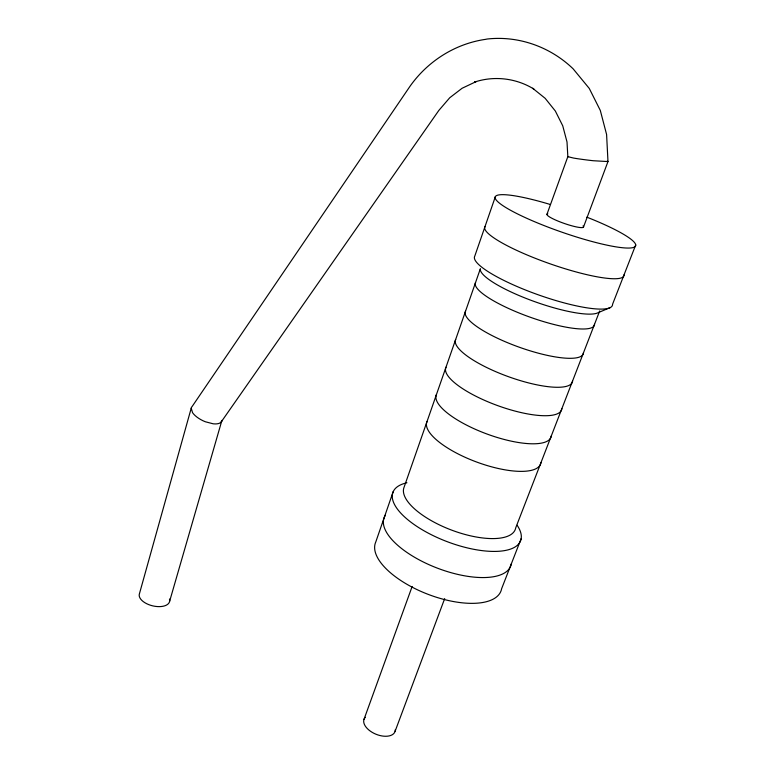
<?xml version="1.0" encoding="UTF-8"?>
<svg xmlns="http://www.w3.org/2000/svg" width="775" height="775" viewBox="0 0 775 775"><rect width="100%" height="100%" fill="white"/><g stroke="black" fill="none" stroke-linecap="round" stroke-linejoin="round"><path stroke-width="1.16" d="M583.556 226.92L607.978 161.568L606.592 134.482L600.296 110.408L589.262 88.427L573.132 68.83C550.424 46.897 518.601 35.485 487.126 39.031L485.499 39.36C454.993 43.768 427.49 61.37 409.849 86.519L192.132 406.497A16.256 7.188 24.2 0 0 191.222 408.173L139.277 594.318A15.577 8.167 13.7 0 0 154.893 606.292A15.577 8.167 13.7 0 0 169.473 599.065M169.638 601.255L221.912 420.389A16.256 7.188 24.3 0 1 213.212 423.809L205.288 421.745A16.808 7.43 24.3 0 1 192.549 412.678L191.222 408.173M393.206 491.631L375.749 542.035A67.241 29.314 21.1 0 0 429.524 594.88A67.241 29.314 21.1 0 0 501.619 588.729L521.168 538.615M495.409 196.54L474.775 256.128A73.112 14.754 19.5 0 0 539.923 295.401A73.112 14.754 19.5 0 0 612.57 304.255L635.723 244.91M480.229 269.128L404.172 486.981A59.481 23.105 20.7 0 0 452.9 530.584A59.481 23.105 20.7 0 0 515.714 527.872L599.695 310.94M363.988 719.394L412.145 586.462M546.956 214.307L567.833 156.666L567.009 141.97L562.737 125.802L555.336 111.019L545.154 98.309L532.677 88.273L533.849 89.047C516.218 78.159 494.237 75.533 474.571 82.073L476.092 81.637L462.094 88.263L449.713 97.776L438.844 110.418L221.098 422.104M395.095 731.319L444.676 598.6M610.254 307.559L597.961 312.761A63.395 13.243 19.5 0 1 531.04 300.312A63.395 13.243 19.5 0 1 480.345 268.828M568.569 156.502L567.833 156.666L573.607 158.071A20.625 1.008 7 0 0 593.233 160.725L607.978 161.568L607.193 161.219M551.325 435.889A61.128 19.113 20.2 0 1 488.308 434.504A61.128 19.113 20.2 0 1 436.432 394.582M561.865 408.657A61.613 17.883 20 0 1 498.809 406.022A61.613 17.883 20 0 1 445.974 367.234M586.84 217.165A74.342 11.373 19.2 0 1 621.104 247.583A74.342 11.373 19.2 0 1 506.085 207.69A74.342 11.373 19.2 0 1 550.211 204.464M624.049 274.825A73.722 13.098 19.3 0 1 551.403 264.275A73.722 13.098 19.3 0 1 485.005 226.581M594.522 324.299A63.133 13.94 19.6 0 1 531.379 317.634A63.133 13.94 19.6 0 1 475.55 282.536M572.58 380.99A62.116 16.614 19.9 0 1 509.485 377.057A62.116 16.614 19.9 0 1 455.681 339.45M583.459 352.877A62.62 15.306 19.7 0 1 520.345 347.597A62.62 15.306 19.7 0 1 465.533 311.221M517.109 525.237A68.268 26.951 20.8 0 1 489.742 551.306A68.268 26.951 20.8 0 1 407.786 519.715A68.268 26.951 20.8 0 1 406.933 482.777M511.316 563.861A67.745 28.152 20.9 0 1 436.79 567.92A67.745 28.152 20.9 0 1 385.446 515.191M540.95 462.685A60.644 20.305 20.3 0 1 477.991 462.52A60.644 20.305 20.3 0 1 427.035 421.493M583.023 225.932A19.365 2.955 19.2 0 1 564.636 223.578A19.365 2.955 19.2 0 1 547.809 213.793M395.327 729.653A16.672 9.436 22.4 0 1 375.914 734.206A16.672 9.436 22.4 0 1 365.316 717.301"/></g></svg>
